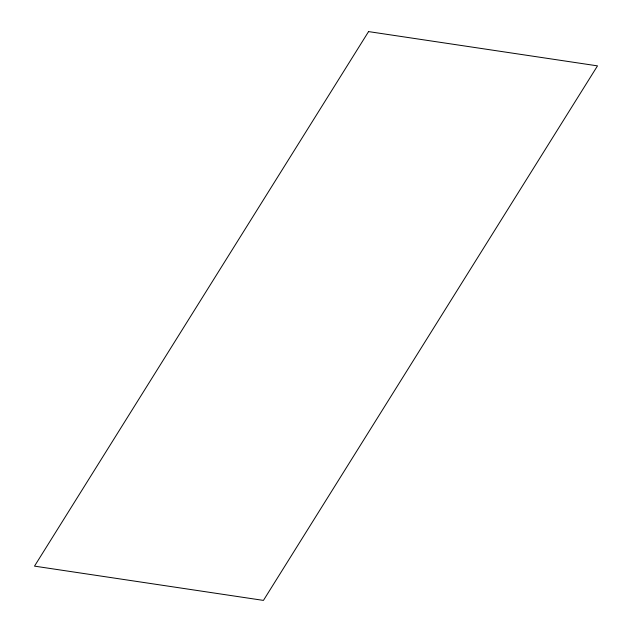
<?xml version="1.0" encoding="UTF-8"?>
<svg xmlns="http://www.w3.org/2000/svg" width="632" height="632" viewBox="0 0 632 632"><rect width="100%" height="100%" fill="white"/><g stroke="black" fill="none" stroke-linecap="round" stroke-linejoin="round"><path stroke-width="0.95" d="M368.567 31.6L34.499 566.13L263.433 600.4L597.501 65.87L368.567 31.6"/></g></svg>
